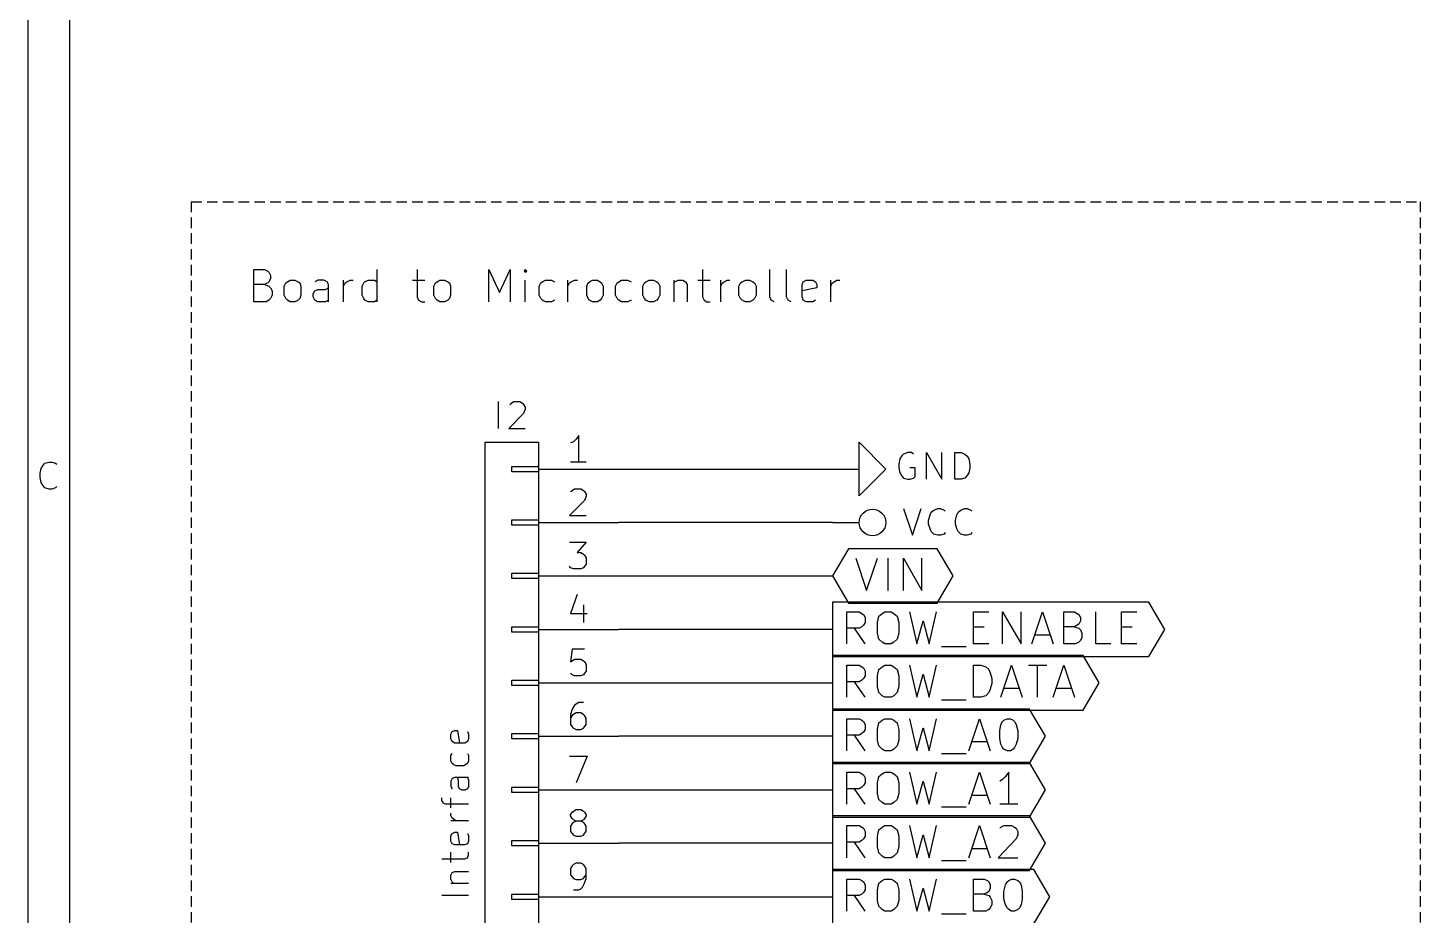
# Model space of a CAD drawing. Extents: x 10 to 287, y -200 to -10.
# Drawn here: x 10 to 76.2, y -155.8 to -113.7 of the extents above; entities that cross this region are included whole.
import ezdxf

# ---------------------------------------------------------------- set-up
doc = ezdxf.new("R2010")
doc.units = 0
doc.header["$MEASUREMENT"] = 0
doc.linetypes.add('DASHED', pattern=[0.75, 0.5, -0.25])
for name, color, linetype in [('BLUE3', 171, 'CONTINUOUS'), ('CYAN2', 4, 'CONTINUOUS'), ('GREEN2', 3, 'CONTINUOUS'), ('LYELLOW', 51, 'CONTINUOUS'), ('RED2', 1, 'CONTINUOUS')]:
    doc.layers.add(name, color=color, linetype=linetype)

msp = doc.modelspace()

# ---------------------------------------------------------------- linework, layer by layer
at = {"layer": 'BLUE3', "linetype": 'DASHED'}
for p, q in [((17.78, -121.92), (76.2, -121.92)), ((17.78, -121.92), (17.78, -194.31)), ((76.2, -121.92), (76.2, -194.31))]:
    msp.add_line(p, q, dxfattribs=at)
at = {"layer": 'BLUE3', "linetype": 'CONTINUOUS'}
for p, q in [((20.7518, -126.67), (20.7518, -125.146)), ((20.7518, -125.146), (21.2598, -125.146)), ((21.2598, -125.146), (21.4122, -125.222)), ((21.4122, -125.222), (21.463, -125.273)), ((21.463, -125.73), (21.4122, -125.781)), ((21.463, -125.273), (21.5392, -125.425)), ((21.5392, -125.578), (21.463, -125.73)), ((21.5392, -125.425), (21.5392, -125.578)), ((22.2758, -125.781), (22.352, -125.73)), ((22.352, -125.73), (22.479, -125.654)), ((22.479, -125.654), (22.7076, -125.654)), ((22.7076, -125.654), (22.86, -125.73)), ((22.86, -125.73), (22.9362, -125.781)), ((23.7998, -125.654), (23.6474, -125.73)), ((24.0792, -125.654), (23.7998, -125.654)), ((24.2316, -125.73), (24.0792, -125.654)), ((24.3078, -125.857), (24.2316, -125.73)), ((25.019, -126.67), (25.019, -125.654)), ((25.0952, -125.781), (25.1714, -125.73)), ((25.1714, -125.73), (25.3238, -125.654)), ((25.3238, -125.654), (25.4762, -125.654)), ((25.9842, -125.781), (26.035, -125.73)), ((26.035, -125.73), (26.1874, -125.654)), ((26.1874, -125.654), (26.4922, -125.654)), ((26.4922, -125.654), (26.6192, -125.73)), ((26.6192, -126.67), (26.6192, -125.146)), ((28.2956, -125.654), (28.8798, -125.654)), ((28.5242, -125.146), (28.5242, -126.441)), ((29.3878, -125.781), (29.464, -125.73)), ((29.464, -125.73), (29.591, -125.654)), ((29.591, -125.654), (29.8196, -125.654)), ((29.8196, -125.654), (29.972, -125.73)), ((29.972, -125.73), (30.0482, -125.781)), ((31.9278, -126.67), (31.9278, -125.146)), ((31.9278, -125.146), (32.4358, -126.238)), ((32.4358, -126.238), (32.9438, -125.146)), ((32.9438, -125.146), (32.9438, -126.67)), ((33.655, -125.146), (33.6042, -125.222)), ((33.6042, -125.222), (33.655, -125.273)), ((33.7312, -125.222), (33.655, -125.146)), ((33.655, -125.146), (33.655, -125.273)), ((33.655, -125.273), (33.7312, -125.222)), ((33.655, -126.67), (33.655, -125.654)), ((34.3916, -125.781), (34.4678, -125.73)), ((34.4678, -125.73), (34.6202, -125.654)), ((34.6202, -125.654), (34.8996, -125.654)), ((34.8996, -125.654), (35.052, -125.73)), ((35.687, -126.67), (35.687, -125.654)), ((35.7632, -125.781), (35.8394, -125.73)), ((35.8394, -125.73), (35.9918, -125.654)), ((35.9918, -125.654), (36.1442, -125.654)), ((36.6522, -125.781), (36.703, -125.73)), ((36.703, -125.73), (36.8554, -125.654)), ((36.8554, -125.654), (37.084, -125.654)), ((37.084, -125.654), (37.211, -125.73)), ((37.211, -125.73), (37.2872, -125.781)), ((38.0238, -125.781), (38.1, -125.73)), ((38.1, -125.73), (38.227, -125.654)), ((38.227, -125.654), (38.5318, -125.654)), ((38.5318, -125.654), (38.6842, -125.73)), ((39.3192, -125.781), (39.3954, -125.73)), ((39.3954, -125.73), (39.5478, -125.654)), ((39.5478, -125.654), (39.751, -125.654)), ((39.751, -125.654), (39.9034, -125.73)), ((39.9034, -125.73), (39.9796, -125.781)), ((40.7162, -125.654), (40.7162, -126.67)), ((40.7162, -125.781), (40.767, -125.73)), ((40.767, -125.73), (40.9194, -125.654)), ((40.9194, -125.654), (41.148, -125.654)), ((41.148, -125.654), (41.275, -125.73)), ((41.275, -125.73), (41.3512, -125.857)), ((41.8592, -125.654), (42.4434, -125.654)), ((42.0878, -125.146), (42.0878, -126.441)), ((42.9514, -126.67), (42.9514, -125.654)), ((43.0276, -125.781), (43.1038, -125.73)), ((43.1038, -125.73), (43.2562, -125.654)), ((43.2562, -125.654), (43.3832, -125.654)), ((43.8912, -125.781), (43.9674, -125.73)), ((43.9674, -125.73), (44.1198, -125.654)), ((44.1198, -125.654), (44.323, -125.654)), ((44.323, -125.654), (44.4754, -125.73)), ((44.4754, -125.73), (44.5516, -125.781)), ((45.2882, -126.441), (45.2882, -125.146)), ((46.0756, -126.441), (46.0756, -125.146)), ((46.8122, -125.857), (46.863, -125.73)), ((46.863, -125.73), (47.0154, -125.654)), ((47.0154, -125.654), (47.3202, -125.654)), ((47.3202, -125.654), (47.4472, -125.73)), ((47.4472, -125.73), (47.5234, -125.857)), ((48.1838, -126.67), (48.1838, -125.654)), ((48.26, -125.781), (48.3362, -125.73)), ((48.3362, -125.73), (48.4632, -125.654)), ((48.4632, -125.654), (48.6156, -125.654)), ((21.2598, -125.857), (20.7518, -125.857)), ((21.4122, -125.781), (21.2598, -125.857)), ((21.2598, -125.857), (21.463, -125.933)), ((21.463, -125.933), (21.5392, -126.009)), ((21.5392, -126.009), (21.6154, -126.162)), ((21.6154, -126.365), (21.5392, -126.517)), ((21.6154, -126.162), (21.6154, -126.365)), ((22.1996, -125.933), (22.2758, -125.781)), ((22.1996, -126.365), (22.1996, -125.933)), ((22.2758, -126.517), (22.1996, -126.365)), ((22.9362, -125.781), (22.987, -125.933)), ((22.987, -126.365), (22.9362, -126.517)), ((22.987, -125.933), (22.987, -126.365)), ((23.5712, -126.289), (23.6474, -126.162)), ((23.5712, -126.441), (23.5712, -126.289)), ((23.6474, -126.162), (23.7998, -126.086)), ((23.7998, -126.086), (24.1554, -126.086)), ((24.1554, -126.086), (24.3078, -126.009)), ((24.3078, -126.67), (24.3078, -125.857)), ((25.019, -125.933), (25.0952, -125.781)), ((25.908, -125.933), (25.9842, -125.781)), ((25.908, -126.365), (25.908, -125.933)), ((25.9842, -126.517), (25.908, -126.365)), ((29.3116, -125.933), (29.3878, -125.781)), ((29.3116, -126.365), (29.3116, -125.933)), ((29.3878, -126.517), (29.3116, -126.365)), ((30.0482, -125.781), (30.099, -125.933)), ((30.099, -126.365), (30.0482, -126.517)), ((30.099, -125.933), (30.099, -126.365)), ((34.3154, -125.933), (34.3916, -125.781)), ((34.3154, -126.365), (34.3154, -125.933)), ((34.3916, -126.517), (34.3154, -126.365)), ((35.687, -125.933), (35.7632, -125.781)), ((36.576, -125.933), (36.6522, -125.781)), ((36.576, -126.365), (36.576, -125.933)), ((36.6522, -126.517), (36.576, -126.365)), ((37.2872, -125.781), (37.3634, -125.933)), ((37.3634, -126.365), (37.2872, -126.517)), ((37.3634, -125.933), (37.3634, -126.365)), ((37.9476, -125.933), (38.0238, -125.781)), ((37.9476, -126.365), (37.9476, -125.933)), ((38.0238, -126.517), (37.9476, -126.365)), ((39.243, -125.933), (39.3192, -125.781)), ((39.243, -126.365), (39.243, -125.933)), ((39.3192, -126.517), (39.243, -126.365)), ((39.9796, -125.781), (40.0558, -125.933)), ((40.0558, -126.365), (39.9796, -126.517)), ((40.0558, -125.933), (40.0558, -126.365)), ((41.3512, -125.857), (41.3512, -126.67)), ((42.9514, -125.933), (43.0276, -125.781)), ((43.815, -125.933), (43.8912, -125.781)), ((43.815, -126.365), (43.815, -125.933)), ((43.8912, -126.517), (43.815, -126.365)), ((44.5516, -125.781), (44.6278, -125.933)), ((44.6278, -126.365), (44.5516, -126.517)), ((44.6278, -125.933), (44.6278, -126.365)), ((46.8122, -126.441), (46.8122, -125.857)), ((47.5234, -126.009), (46.8122, -126.162)), ((47.5234, -125.857), (47.5234, -126.009)), ((48.1838, -125.933), (48.26, -125.781)), ((21.336, -126.67), (20.7518, -126.67)), ((21.463, -126.594), (21.336, -126.67)), ((21.5392, -126.517), (21.463, -126.594)), ((22.352, -126.594), (22.2758, -126.517)), ((22.479, -126.67), (22.352, -126.594)), ((22.7076, -126.67), (22.479, -126.67)), ((22.86, -126.594), (22.7076, -126.67)), ((22.9362, -126.517), (22.86, -126.594)), ((23.6474, -126.594), (23.5712, -126.441)), ((23.7998, -126.67), (23.6474, -126.594)), ((24.1554, -126.67), (23.7998, -126.67)), ((24.3078, -126.594), (24.1554, -126.67)), ((26.035, -126.594), (25.9842, -126.517)), ((26.1874, -126.67), (26.035, -126.594)), ((26.4922, -126.67), (26.1874, -126.67)), ((26.6192, -126.594), (26.4922, -126.67)), ((28.5242, -126.441), (28.575, -126.594)), ((28.575, -126.594), (28.7274, -126.67)), ((28.7274, -126.67), (28.8798, -126.67)), ((29.464, -126.594), (29.3878, -126.517)), ((29.591, -126.67), (29.464, -126.594)), ((29.8196, -126.67), (29.591, -126.67)), ((29.972, -126.594), (29.8196, -126.67)), ((30.0482, -126.517), (29.972, -126.594)), ((34.4678, -126.594), (34.3916, -126.517)), ((34.6202, -126.67), (34.4678, -126.594)), ((34.8996, -126.67), (34.6202, -126.67)), ((35.052, -126.594), (34.8996, -126.67)), ((36.703, -126.594), (36.6522, -126.517)), ((36.8554, -126.67), (36.703, -126.594)), ((37.084, -126.67), (36.8554, -126.67)), ((37.211, -126.594), (37.084, -126.67)), ((37.2872, -126.517), (37.211, -126.594)), ((38.1, -126.594), (38.0238, -126.517)), ((38.227, -126.67), (38.1, -126.594)), ((38.5318, -126.67), (38.227, -126.67)), ((38.6842, -126.594), (38.5318, -126.67)), ((39.3954, -126.594), (39.3192, -126.517)), ((39.5478, -126.67), (39.3954, -126.594)), ((39.751, -126.67), (39.5478, -126.67)), ((39.9034, -126.594), (39.751, -126.67)), ((39.9796, -126.517), (39.9034, -126.594)), ((42.0878, -126.441), (42.164, -126.594)), ((42.164, -126.594), (42.291, -126.67)), ((42.291, -126.67), (42.4434, -126.67)), ((43.9674, -126.594), (43.8912, -126.517)), ((44.1198, -126.67), (43.9674, -126.594)), ((44.323, -126.67), (44.1198, -126.67)), ((44.4754, -126.594), (44.323, -126.67)), ((44.5516, -126.517), (44.4754, -126.594)), ((45.339, -126.594), (45.2882, -126.441)), ((45.4914, -126.67), (45.339, -126.594)), ((46.1518, -126.594), (46.0756, -126.441)), ((46.3042, -126.67), (46.1518, -126.594)), ((46.863, -126.594), (46.8122, -126.441)), ((47.0154, -126.67), (46.863, -126.594)), ((47.3202, -126.67), (47.0154, -126.67)), ((47.4472, -126.594), (47.3202, -126.67))]:
    msp.add_line(p, q, dxfattribs=at)
at = {"layer": 'CYAN2', "linetype": 'CONTINUOUS'}
for p, q in [((32.385, -132.69), (32.385, -131.42)), ((32.9184, -131.547), (32.9946, -131.496)), ((32.9946, -131.496), (33.0962, -131.42)), ((33.0962, -131.42), (33.401, -131.42)), ((33.401, -131.42), (33.528, -131.496)), ((33.528, -131.496), (33.5788, -131.547)), ((33.5788, -131.547), (33.655, -131.674)), ((33.655, -131.674), (33.655, -131.775)), ((33.5788, -131.978), (32.8676, -132.69)), ((33.655, -131.775), (33.5788, -131.978)), ((32.8676, -132.69), (33.655, -132.69)), ((51.4604, -134.137), (51.4096, -134.391)), ((51.5366, -134.01), (51.4604, -134.137)), ((51.6382, -133.909), (51.5366, -134.01)), ((51.8414, -133.833), (51.6382, -133.909)), ((52.0192, -133.833), (51.8414, -133.833)), ((52.1208, -133.909), (52.0192, -133.833)), ((52.7304, -135.103), (52.7304, -133.833)), ((52.7304, -133.833), (53.467, -135.103)), ((53.467, -135.103), (53.467, -133.833)), ((54.0766, -135.103), (54.0766, -133.833)), ((54.0766, -133.833), (54.3814, -133.833)), ((54.3814, -133.833), (54.5592, -133.909)), ((54.5592, -133.909), (54.6608, -134.01)), ((54.6608, -134.01), (54.737, -134.137)), ((54.737, -134.137), (54.7878, -134.391)), ((51.4096, -134.391), (51.4096, -134.569)), ((51.4096, -134.569), (51.4604, -134.798)), ((51.4604, -134.798), (51.5366, -134.925)), ((51.5366, -134.925), (51.6382, -135.052)), ((52.197, -134.569), (51.943, -134.569)), ((52.1208, -135.052), (52.197, -134.976)), ((52.197, -134.976), (52.197, -134.569)), ((54.6608, -134.925), (54.5592, -135.052)), ((54.737, -134.798), (54.6608, -134.925)), ((54.7878, -134.569), (54.737, -134.798)), ((54.7878, -134.391), (54.7878, -134.569)), ((51.6382, -135.052), (51.8414, -135.103)), ((51.8414, -135.103), (51.943, -135.103)), ((51.943, -135.103), (52.1208, -135.052)), ((54.3814, -135.103), (54.0766, -135.103)), ((54.5592, -135.052), (54.3814, -135.103)), ((51.6382, -136.5), (52.07, -137.77)), ((52.07, -137.77), (52.4764, -136.5)), ((52.832, -137.058), (52.9082, -136.804)), ((52.9082, -136.804), (52.959, -136.677)), ((52.959, -136.677), (53.086, -136.576)), ((53.086, -136.576), (53.2638, -136.5)), ((53.2638, -136.5), (53.3908, -136.5)), ((53.3908, -136.5), (53.5686, -136.576)), ((53.5686, -136.576), (53.6194, -136.627)), ((54.102, -137.058), (54.1782, -136.804)), ((54.1782, -136.804), (54.229, -136.677)), ((54.229, -136.677), (54.356, -136.576)), ((54.356, -136.576), (54.5338, -136.5)), ((54.5338, -136.5), (54.6608, -136.5)), ((54.6608, -136.5), (54.8386, -136.576)), ((54.8386, -136.576), (54.8894, -136.627)), ((52.832, -137.236), (52.832, -137.058)), ((52.9082, -137.465), (52.832, -137.236)), ((52.959, -137.592), (52.9082, -137.465)), ((53.086, -137.719), (52.959, -137.592)), ((53.6194, -137.643), (53.5686, -137.719)), ((54.102, -137.236), (54.102, -137.058)), ((54.1782, -137.465), (54.102, -137.236)), ((54.229, -137.592), (54.1782, -137.465)), ((54.356, -137.719), (54.229, -137.592)), ((54.8894, -137.643), (54.8386, -137.719)), ((53.2638, -137.77), (53.086, -137.719)), ((53.3908, -137.77), (53.2638, -137.77)), ((53.5686, -137.719), (53.3908, -137.77)), ((54.5338, -137.77), (54.356, -137.719)), ((54.6608, -137.77), (54.5338, -137.77)), ((54.8386, -137.719), (54.6608, -137.77)), ((30.1244, -147.218), (30.1752, -147.091)), ((30.1244, -147.447), (30.1244, -147.218)), ((30.1752, -147.574), (30.1244, -147.447)), ((30.1752, -147.091), (30.3022, -147.041)), ((30.3022, -147.65), (30.1752, -147.574)), ((30.3022, -147.041), (30.4292, -147.041)), ((30.4292, -147.041), (30.5308, -147.65)), ((30.9118, -147.574), (30.7848, -147.65)), ((30.9118, -147.091), (30.9626, -147.218)), ((30.9626, -147.447), (30.9118, -147.574)), ((30.9626, -147.218), (30.9626, -147.447)), ((30.1244, -148.234), (30.1752, -148.133)), ((30.1244, -148.488), (30.1244, -148.234)), ((30.7848, -147.65), (30.3022, -147.65)), ((30.9118, -148.133), (30.9626, -148.234)), ((30.9626, -148.234), (30.9626, -148.488)), ((30.1752, -148.615), (30.1244, -148.488)), ((30.2514, -148.666), (30.1752, -148.615)), ((30.353, -148.717), (30.2514, -148.666)), ((30.734, -148.717), (30.353, -148.717)), ((30.8356, -148.666), (30.734, -148.717)), ((30.9118, -148.615), (30.8356, -148.666)), ((30.9626, -148.488), (30.9118, -148.615)), ((30.1752, -149.327), (30.1244, -149.454)), ((30.1244, -149.454), (30.1244, -149.708)), ((30.3022, -149.276), (30.1752, -149.327)), ((30.9626, -149.276), (30.3022, -149.276)), ((30.48, -149.403), (30.4292, -149.276)), ((30.48, -149.708), (30.48, -149.403)), ((30.9118, -149.276), (30.9626, -149.403)), ((30.9626, -149.403), (30.9626, -149.708)), ((29.6926, -150.368), (29.6926, -150.241)), ((30.1244, -149.708), (30.1752, -149.809)), ((30.1244, -150.724), (30.1244, -150.241)), ((30.5308, -149.809), (30.48, -149.708)), ((30.6578, -149.885), (30.5308, -149.809)), ((30.7848, -149.885), (30.6578, -149.885)), ((30.9118, -149.809), (30.7848, -149.885)), ((30.9626, -149.708), (30.9118, -149.809)), ((29.7688, -150.495), (29.6926, -150.368)), ((29.8704, -150.546), (29.7688, -150.495)), ((30.9626, -150.546), (29.8704, -150.546)), ((30.1244, -151.079), (30.1244, -150.978)), ((30.1752, -151.206), (30.1244, -151.079)), ((30.9626, -151.333), (30.1244, -151.333)), ((30.2514, -151.257), (30.1752, -151.206)), ((30.353, -151.333), (30.2514, -151.257)), ((30.1244, -152.044), (30.1752, -151.943)), ((30.1244, -152.298), (30.1244, -152.044)), ((30.1752, -151.943), (30.3022, -151.867)), ((30.3022, -151.867), (30.4292, -151.867)), ((30.4292, -151.867), (30.5308, -152.476)), ((30.9118, -151.943), (30.9626, -152.044)), ((30.9626, -152.044), (30.9626, -152.298)), ((30.1752, -152.425), (30.1244, -152.298)), ((30.1244, -153.314), (30.1244, -152.832)), ((30.3022, -152.476), (30.1752, -152.425)), ((30.7848, -152.476), (30.3022, -152.476)), ((30.9118, -152.425), (30.7848, -152.476)), ((30.9626, -152.298), (30.9118, -152.425)), ((30.9626, -152.959), (30.9626, -152.832)), ((29.6926, -153.137), (30.7848, -153.137)), ((30.7848, -153.137), (30.9118, -153.086)), ((30.9118, -153.086), (30.9626, -152.959)), ((30.1244, -153.924), (30.1752, -153.797)), ((30.1244, -154.102), (30.1244, -153.924)), ((30.1752, -154.229), (30.1244, -154.102)), ((30.1752, -153.797), (30.3022, -153.746)), ((30.3022, -153.746), (30.9626, -153.746)), ((30.9626, -154.889), (29.6926, -154.889)), ((30.1244, -154.305), (30.9626, -154.305)), ((30.2514, -154.305), (30.1752, -154.229))]:
    msp.add_line(p, q, dxfattribs=at)
at = {"layer": 'GREEN2', "linetype": 'CONTINUOUS'}
for p, q in [((38.1, -134.62), (48.26, -134.62)), ((48.26, -137.16), (38.1, -137.16)), ((38.1, -139.7), (48.26, -139.7)), ((48.26, -142.24), (38.1, -142.24)), ((38.1, -144.78), (48.26, -144.78)), ((48.26, -147.32), (38.1, -147.32)), ((38.1, -149.86), (48.26, -149.86)), ((48.26, -152.4), (38.1, -152.4)), ((38.1, -154.94), (48.26, -154.94))]:
    msp.add_line(p, q, dxfattribs=at)
at = {"layer": 'LYELLOW', "linetype": 'CONTINUOUS'}
for p, q in [((31.75, -179.07), (31.75, -133.35)), ((31.75, -133.35), (34.29, -133.35)), ((34.29, -133.35), (34.29, -179.07))]:
    msp.add_line(p, q, dxfattribs=at)
at = {"layer": 'RED2', "linetype": 'CONTINUOUS'}
for p, q in [((10.0076, -10.0076), (10.0076, -200)), ((11.9888, -11.9888), (11.9888, -198.018)), ((36.195, -133.02), (36.068, -133.198)), ((36.195, -134.29), (36.195, -133.02)), ((31.75, -179.07), (31.75, -133.35)), ((31.75, -133.35), (34.29, -133.35)), ((34.29, -133.35), (34.29, -179.07)), ((35.941, -133.325), (35.814, -133.375)), ((36.068, -133.198), (35.941, -133.325)), ((49.53, -134.62), (49.53, -133.35)), ((49.53, -133.35), (50.8, -134.62)), ((10.7188, -134.468), (10.8204, -134.341)), ((10.8204, -134.341), (11.0236, -134.29)), ((11.0236, -134.29), (11.1506, -134.29)), ((11.1506, -134.29), (11.3284, -134.341)), ((11.3284, -134.341), (11.3792, -134.391)), ((36.5506, -134.29), (35.814, -134.29)), ((10.5918, -134.823), (10.6426, -134.595)), ((10.5918, -135.026), (10.5918, -134.823)), ((10.6426, -135.255), (10.5918, -135.026)), ((10.6426, -134.595), (10.7188, -134.468)), ((33.02, -134.747), (33.02, -134.493)), ((33.02, -134.493), (34.29, -134.493)), ((34.29, -134.747), (33.02, -134.747)), ((34.29, -134.493), (34.29, -134.747)), ((34.29, -134.62), (38.1, -134.62)), ((48.26, -134.62), (49.53, -134.62)), ((50.8, -134.62), (49.53, -135.89)), ((49.53, -135.89), (49.53, -134.62)), ((10.7188, -135.382), (10.6426, -135.255)), ((10.8204, -135.509), (10.7188, -135.382)), ((11.0236, -135.585), (10.8204, -135.509)), ((11.1506, -135.585), (11.0236, -135.585)), ((11.3284, -135.509), (11.1506, -135.585)), ((11.3792, -135.458), (11.3284, -135.509)), ((35.814, -135.687), (35.8902, -135.636)), ((35.8902, -135.636), (35.9918, -135.56)), ((35.9918, -135.56), (36.2966, -135.56)), ((36.2966, -135.56), (36.4236, -135.636)), ((36.4236, -135.636), (36.4744, -135.687)), ((36.4744, -135.687), (36.5506, -135.814)), ((36.4744, -136.119), (35.7632, -136.83)), ((36.5506, -135.915), (36.4744, -136.119)), ((36.5506, -135.814), (36.5506, -135.915)), ((35.7632, -136.83), (36.5506, -136.83)), ((33.02, -137.287), (33.02, -137.033)), ((33.02, -137.033), (34.29, -137.033)), ((34.29, -137.287), (33.02, -137.287)), ((34.29, -137.033), (34.29, -137.287)), ((34.29, -137.16), (38.1, -137.16)), ((48.26, -137.16), (49.53, -137.16)), ((35.7632, -138.1), (36.5506, -138.1)), ((36.5506, -138.1), (36.1188, -138.582)), ((36.1188, -138.582), (36.2966, -138.582)), ((36.2966, -138.582), (36.4236, -138.659)), ((36.4236, -138.659), (36.4744, -138.709)), ((36.4744, -138.709), (36.5506, -138.836)), ((36.5506, -138.836), (36.5506, -139.141)), ((49.022, -138.405), (48.26, -139.7)), ((53.2384, -138.405), (49.022, -138.405)), ((49.3776, -138.862), (49.8856, -140.386)), ((49.8856, -140.386), (50.3936, -138.862)), ((50.9016, -140.386), (50.9016, -138.862)), ((51.6382, -140.386), (51.6382, -138.862)), ((51.6382, -138.862), (52.5018, -140.386)), ((52.5018, -140.386), (52.5018, -138.862)), ((54.0004, -139.7), (53.2384, -138.405)), ((33.02, -139.827), (33.02, -139.573)), ((33.02, -139.573), (34.29, -139.573)), ((34.29, -139.573), (34.29, -139.827)), ((35.814, -139.319), (35.7632, -139.243)), ((35.941, -139.37), (35.814, -139.319)), ((36.2966, -139.37), (35.941, -139.37)), ((36.4236, -139.319), (36.2966, -139.37)), ((36.4744, -139.243), (36.4236, -139.319)), ((36.5506, -139.141), (36.4744, -139.243)), ((34.29, -139.827), (33.02, -139.827)), ((34.29, -139.7), (38.1, -139.7)), ((48.26, -139.7), (49.022, -140.995)), ((53.2384, -140.995), (54.0004, -139.7)), ((36.1188, -140.589), (35.814, -141.478)), ((63.2968, -140.945), (48.26, -140.945)), ((48.26, -140.945), (48.26, -142.24)), ((64.0588, -142.24), (63.2968, -140.945)), ((35.814, -141.478), (36.6014, -141.478)), ((36.4236, -141.072), (36.4236, -141.91)), ((48.9458, -142.926), (48.9458, -141.402)), ((48.9458, -141.402), (49.53, -141.402)), ((49.022, -140.995), (53.2384, -140.995)), ((49.53, -141.402), (49.657, -141.478)), ((49.657, -141.478), (49.7332, -141.529)), ((49.7332, -141.529), (49.8094, -141.681)), ((50.3936, -141.91), (50.4698, -141.605)), ((50.4698, -141.605), (50.6222, -141.478)), ((50.6222, -141.478), (50.7492, -141.402)), ((50.7492, -141.402), (51.054, -141.402)), ((51.054, -141.402), (51.181, -141.478)), ((51.181, -141.478), (51.3334, -141.605)), ((51.3334, -141.605), (51.4096, -141.91)), ((51.9176, -141.402), (52.2732, -142.926)), ((52.8574, -142.926), (53.213, -141.402)), ((54.9656, -142.926), (54.9656, -141.402)), ((54.9656, -141.402), (55.7022, -141.402)), ((56.3372, -142.926), (56.3372, -141.402)), ((56.3372, -141.402), (57.2262, -142.926)), ((57.2262, -142.926), (57.2262, -141.402)), ((57.7342, -142.926), (58.2422, -141.402)), ((58.2422, -141.402), (58.7502, -142.926)), ((59.2582, -142.926), (59.2582, -141.402)), ((59.2582, -141.402), (59.7662, -141.402)), ((59.7662, -141.402), (59.8932, -141.478)), ((59.8932, -141.478), (59.9694, -141.529)), ((59.9694, -141.529), (60.0456, -141.681)), ((60.7822, -142.926), (60.7822, -141.402)), ((62.0014, -142.926), (62.0014, -141.402)), ((62.0014, -141.402), (62.738, -141.402)), ((33.02, -142.367), (33.02, -142.113)), ((33.02, -142.113), (34.29, -142.113)), ((34.29, -142.113), (34.29, -142.367)), ((34.29, -142.24), (38.1, -142.24)), ((48.26, -142.24), (48.26, -143.535)), ((49.53, -142.189), (48.9458, -142.189)), ((49.8094, -142.926), (49.3014, -142.189)), ((49.657, -142.113), (49.53, -142.189)), ((49.7332, -142.037), (49.657, -142.113)), ((49.8094, -141.91), (49.7332, -142.037)), ((49.8094, -141.681), (49.8094, -141.91)), ((50.3936, -142.418), (50.3936, -141.91)), ((51.4096, -141.91), (51.4096, -142.418)), ((52.2732, -142.926), (52.578, -141.834)), ((52.578, -141.834), (52.8574, -142.926)), ((54.9656, -142.113), (55.4736, -142.113)), ((59.7662, -142.113), (59.2582, -142.113)), ((59.8932, -142.037), (59.7662, -142.113)), ((59.7662, -142.113), (59.9694, -142.189)), ((59.9694, -141.986), (59.8932, -142.037)), ((60.0456, -141.834), (59.9694, -141.986)), ((59.9694, -142.189), (60.0456, -142.265)), ((60.0456, -141.681), (60.0456, -141.834)), ((60.0456, -142.265), (60.1218, -142.418)), ((62.0014, -142.113), (62.5094, -142.113)), ((63.2968, -143.535), (64.0588, -142.24)), ((34.29, -142.367), (33.02, -142.367)), ((50.4698, -142.697), (50.3936, -142.418)), ((50.6222, -142.85), (50.4698, -142.697)), ((50.7492, -142.926), (50.6222, -142.85)), ((51.054, -142.926), (50.7492, -142.926)), ((51.181, -142.85), (51.054, -142.926)), ((51.3334, -142.697), (51.181, -142.85)), ((51.4096, -142.418), (51.3334, -142.697)), ((55.7022, -142.926), (54.9656, -142.926)), ((57.8612, -142.494), (58.5978, -142.494)), ((59.817, -142.926), (59.2582, -142.926)), ((59.9694, -142.85), (59.817, -142.926)), ((60.0456, -142.773), (59.9694, -142.85)), ((60.1218, -142.621), (60.0456, -142.773)), ((60.1218, -142.418), (60.1218, -142.621)), ((61.4934, -142.926), (60.7822, -142.926)), ((62.738, -142.926), (62.0014, -142.926)), ((35.8902, -143.18), (35.814, -143.789)), ((36.4744, -143.18), (35.8902, -143.18)), ((60.1726, -143.485), (48.26, -143.485)), ((48.26, -143.485), (48.26, -144.78)), ((48.26, -143.535), (63.2968, -143.535)), ((53.4416, -143.053), (54.61, -143.053)), ((60.9346, -144.78), (60.1726, -143.485)), ((35.814, -143.789), (35.8902, -143.739)), ((35.8902, -143.739), (35.9918, -143.662)), ((35.9918, -143.662), (36.2966, -143.662)), ((36.2966, -143.662), (36.4236, -143.739)), ((36.4236, -143.739), (36.4744, -143.789)), ((36.4744, -143.789), (36.5506, -143.916)), ((36.5506, -144.221), (36.4744, -144.323)), ((36.5506, -143.916), (36.5506, -144.221)), ((48.9458, -145.466), (48.9458, -143.942)), ((48.9458, -143.942), (49.53, -143.942)), ((49.53, -143.942), (49.657, -144.018)), ((49.657, -144.018), (49.7332, -144.069)), ((49.7332, -144.069), (49.8094, -144.221)), ((49.8094, -144.221), (49.8094, -144.45)), ((50.3936, -144.45), (50.4698, -144.145)), ((50.4698, -144.145), (50.6222, -144.018)), ((50.6222, -144.018), (50.7492, -143.942)), ((50.7492, -143.942), (51.054, -143.942)), ((51.054, -143.942), (51.181, -144.018)), ((51.181, -144.018), (51.3334, -144.145)), ((51.3334, -144.145), (51.4096, -144.45)), ((51.9176, -143.942), (52.2732, -145.466)), ((52.8574, -145.466), (53.213, -143.942)), ((54.9656, -145.466), (54.9656, -143.942)), ((54.9656, -143.942), (55.3212, -143.942)), ((55.3212, -143.942), (55.5498, -144.018)), ((55.5498, -144.018), (55.7022, -144.145)), ((55.7022, -144.145), (55.753, -144.297)), ((55.753, -144.297), (55.8292, -144.577)), ((56.261, -145.466), (56.769, -143.942)), ((56.769, -143.942), (57.277, -145.466)), ((57.5818, -143.942), (58.4454, -143.942)), ((58.0136, -145.466), (58.0136, -143.942)), ((58.7502, -145.466), (59.2582, -143.942)), ((59.2582, -143.942), (59.7662, -145.466)), ((33.02, -144.907), (33.02, -144.653)), ((33.02, -144.653), (34.29, -144.653)), ((34.29, -144.907), (33.02, -144.907)), ((34.29, -144.653), (34.29, -144.907)), ((34.29, -144.78), (38.1, -144.78)), ((35.8902, -144.399), (35.814, -144.323)), ((35.9918, -144.45), (35.8902, -144.399)), ((36.2966, -144.45), (35.9918, -144.45)), ((36.4236, -144.399), (36.2966, -144.45)), ((36.4744, -144.323), (36.4236, -144.399)), ((48.26, -144.78), (48.26, -146.075)), ((49.53, -144.729), (48.9458, -144.729)), ((49.8094, -145.466), (49.3014, -144.729)), ((49.657, -144.653), (49.53, -144.729)), ((49.7332, -144.577), (49.657, -144.653)), ((49.8094, -144.45), (49.7332, -144.577)), ((50.3936, -144.958), (50.3936, -144.45)), ((50.4698, -145.237), (50.3936, -144.958)), ((51.4096, -144.958), (51.3334, -145.237)), ((51.4096, -144.45), (51.4096, -144.958)), ((52.2732, -145.466), (52.578, -144.374)), ((52.578, -144.374), (52.8574, -145.466)), ((55.8292, -144.805), (55.753, -145.085)), ((55.8292, -144.577), (55.8292, -144.805)), ((60.1726, -146.075), (60.9346, -144.78)), ((50.6222, -145.39), (50.4698, -145.237)), ((50.7492, -145.466), (50.6222, -145.39)), ((51.054, -145.466), (50.7492, -145.466)), ((51.181, -145.39), (51.054, -145.466)), ((51.3334, -145.237), (51.181, -145.39)), ((53.4416, -145.593), (54.61, -145.593)), ((55.3212, -145.466), (54.9656, -145.466)), ((55.5498, -145.39), (55.3212, -145.466)), ((55.7022, -145.237), (55.5498, -145.39)), ((55.753, -145.085), (55.7022, -145.237)), ((56.4134, -145.034), (57.15, -145.034)), ((58.8772, -145.034), (59.6138, -145.034)), ((35.8902, -146.025), (35.814, -146.279)), ((35.814, -146.279), (35.814, -146.761)), ((35.9918, -145.847), (35.8902, -146.025)), ((35.941, -146.279), (35.8902, -146.329)), ((36.068, -146.202), (35.941, -146.279)), ((36.068, -145.796), (35.9918, -145.847)), ((36.195, -145.72), (36.068, -145.796)), ((36.2966, -146.202), (36.068, -146.202)), ((36.4236, -145.72), (36.195, -145.72)), ((36.4236, -146.279), (36.2966, -146.202)), ((36.4744, -146.329), (36.4236, -146.279)), ((57.6326, -146.025), (48.26, -146.025)), ((48.26, -146.025), (48.26, -147.32)), ((48.26, -146.075), (60.1726, -146.075)), ((58.3946, -147.32), (57.6326, -146.025)), ((35.8902, -146.329), (35.814, -146.456)), ((35.814, -146.761), (35.8902, -146.863)), ((35.8902, -146.863), (35.941, -146.939)), ((35.941, -146.939), (36.068, -146.99)), ((36.2966, -146.99), (36.4236, -146.939)), ((36.4236, -146.939), (36.4744, -146.863)), ((36.5506, -146.456), (36.4744, -146.329)), ((36.4744, -146.863), (36.5506, -146.761)), ((36.5506, -146.761), (36.5506, -146.456)), ((48.9458, -148.006), (48.9458, -146.482)), ((48.9458, -146.482), (49.53, -146.482)), ((49.53, -146.482), (49.657, -146.558)), ((49.657, -146.558), (49.7332, -146.609)), ((49.7332, -146.609), (49.8094, -146.761)), ((49.8094, -146.761), (49.8094, -146.99)), ((50.3936, -146.99), (50.4698, -146.685)), ((50.4698, -146.685), (50.6222, -146.558)), ((50.6222, -146.558), (50.7492, -146.482)), ((50.7492, -146.482), (51.054, -146.482)), ((51.054, -146.482), (51.181, -146.558)), ((51.181, -146.558), (51.3334, -146.685)), ((51.3334, -146.685), (51.4096, -146.99)), ((51.9176, -146.482), (52.2732, -148.006)), ((52.2732, -148.006), (52.578, -146.914)), ((52.578, -146.914), (52.8574, -148.006)), ((52.8574, -148.006), (53.213, -146.482)), ((54.737, -148.006), (55.245, -146.482)), ((55.245, -146.482), (55.753, -148.006)), ((56.2102, -147.066), (56.261, -146.761)), ((56.261, -146.761), (56.3372, -146.609)), ((56.3372, -146.609), (56.4134, -146.558)), ((56.4134, -146.558), (56.5658, -146.482)), ((56.5658, -146.482), (56.7182, -146.482)), ((56.7182, -146.482), (56.8452, -146.558)), ((56.8452, -146.558), (56.9214, -146.609)), ((56.9214, -146.609), (56.9976, -146.761)), ((56.9976, -146.761), (57.0738, -147.066)), ((33.02, -147.447), (33.02, -147.193)), ((33.02, -147.193), (34.29, -147.193)), ((34.29, -147.447), (33.02, -147.447)), ((34.29, -147.193), (34.29, -147.447)), ((34.29, -147.32), (38.1, -147.32)), ((36.068, -146.99), (36.2966, -146.99)), ((48.26, -147.32), (48.26, -148.615)), ((49.53, -147.269), (48.9458, -147.269)), ((49.8094, -148.006), (49.3014, -147.269)), ((49.657, -147.193), (49.53, -147.269)), ((49.7332, -147.117), (49.657, -147.193)), ((49.8094, -146.99), (49.7332, -147.117)), ((50.3936, -147.498), (50.3936, -146.99)), ((50.4698, -147.777), (50.3936, -147.498)), ((51.4096, -147.498), (51.3334, -147.777)), ((51.4096, -146.99), (51.4096, -147.498)), ((54.8894, -147.574), (55.626, -147.574)), ((56.2102, -147.422), (56.2102, -147.066)), ((56.261, -147.701), (56.2102, -147.422)), ((57.0738, -147.422), (56.9976, -147.701)), ((57.0738, -147.066), (57.0738, -147.422)), ((57.6326, -148.615), (58.3946, -147.32)), ((35.7632, -148.26), (36.6014, -148.26)), ((36.6014, -148.26), (36.068, -149.53)), ((50.6222, -147.93), (50.4698, -147.777)), ((50.7492, -148.006), (50.6222, -147.93)), ((51.054, -148.006), (50.7492, -148.006)), ((51.181, -147.93), (51.054, -148.006)), ((51.3334, -147.777), (51.181, -147.93)), ((53.4416, -148.133), (54.61, -148.133)), ((56.3372, -147.853), (56.261, -147.701)), ((56.4134, -147.93), (56.3372, -147.853)), ((56.5658, -148.006), (56.4134, -147.93)), ((56.7182, -148.006), (56.5658, -148.006)), ((56.8452, -147.93), (56.7182, -148.006)), ((56.9214, -147.853), (56.8452, -147.93)), ((56.9976, -147.701), (56.9214, -147.853)), ((57.6326, -148.565), (48.26, -148.565)), ((48.26, -148.565), (48.26, -149.86)), ((48.26, -148.615), (57.6326, -148.615)), ((58.3946, -149.86), (57.6326, -148.565)), ((48.9458, -150.546), (48.9458, -149.022)), ((48.9458, -149.022), (49.53, -149.022)), ((49.53, -149.022), (49.657, -149.098)), ((49.657, -149.098), (49.7332, -149.149)), ((49.7332, -149.149), (49.8094, -149.301)), ((49.8094, -149.53), (49.7332, -149.657)), ((49.8094, -149.301), (49.8094, -149.53)), ((50.3936, -149.53), (50.4698, -149.225)), ((50.3936, -150.038), (50.3936, -149.53)), ((50.4698, -149.225), (50.6222, -149.098)), ((50.6222, -149.098), (50.7492, -149.022)), ((50.7492, -149.022), (51.054, -149.022)), ((51.054, -149.022), (51.181, -149.098)), ((51.181, -149.098), (51.3334, -149.225)), ((51.3334, -149.225), (51.4096, -149.53)), ((51.4096, -149.53), (51.4096, -150.038)), ((51.9176, -149.022), (52.2732, -150.546)), ((52.2732, -150.546), (52.578, -149.454)), ((52.578, -149.454), (52.8574, -150.546)), ((52.8574, -150.546), (53.213, -149.022)), ((54.737, -150.546), (55.245, -149.022)), ((55.245, -149.022), (55.753, -150.546)), ((56.3372, -149.377), (56.2102, -149.454)), ((56.4896, -149.225), (56.3372, -149.377)), ((56.642, -149.022), (56.4896, -149.225)), ((56.642, -150.546), (56.642, -149.022)), ((33.02, -149.987), (33.02, -149.733)), ((33.02, -149.733), (34.29, -149.733)), ((34.29, -149.987), (33.02, -149.987)), ((34.29, -149.733), (34.29, -149.987)), ((34.29, -149.86), (38.1, -149.86)), ((48.26, -149.86), (48.26, -151.155)), ((49.53, -149.809), (48.9458, -149.809)), ((49.8094, -150.546), (49.3014, -149.809)), ((49.657, -149.733), (49.53, -149.809)), ((49.7332, -149.657), (49.657, -149.733)), ((50.4698, -150.317), (50.3936, -150.038)), ((51.4096, -150.038), (51.3334, -150.317)), ((54.8894, -150.114), (55.626, -150.114)), ((57.6326, -151.155), (58.3946, -149.86)), ((35.8902, -150.927), (35.941, -150.876)), ((35.941, -150.876), (36.068, -150.8)), ((36.068, -150.8), (36.2966, -150.8)), ((36.2966, -150.8), (36.4236, -150.876)), ((36.4236, -150.876), (36.4744, -150.927)), ((50.6222, -150.47), (50.4698, -150.317)), ((50.7492, -150.546), (50.6222, -150.47)), ((51.054, -150.546), (50.7492, -150.546)), ((51.181, -150.47), (51.054, -150.546)), ((51.3334, -150.317), (51.181, -150.47)), ((53.4416, -150.673), (54.61, -150.673)), ((57.0738, -150.546), (56.2102, -150.546)), ((35.814, -151.054), (35.8902, -150.927)), ((35.814, -151.105), (35.814, -151.054)), ((35.8902, -151.232), (35.814, -151.105)), ((35.8902, -151.46), (35.814, -151.587)), ((35.941, -151.282), (35.8902, -151.232)), ((35.941, -151.409), (35.8902, -151.46)), ((36.068, -151.359), (35.941, -151.282)), ((36.068, -151.359), (35.941, -151.409)), ((36.2966, -151.359), (36.068, -151.359)), ((36.4236, -151.282), (36.2966, -151.359)), ((36.4236, -151.409), (36.2966, -151.359)), ((36.4744, -151.232), (36.4236, -151.282)), ((36.4744, -151.46), (36.4236, -151.409)), ((36.4744, -150.927), (36.5506, -151.054)), ((36.5506, -151.105), (36.4744, -151.232)), ((36.5506, -151.587), (36.4744, -151.46)), ((36.5506, -151.054), (36.5506, -151.105)), ((57.6326, -151.105), (48.26, -151.105)), ((48.26, -151.105), (48.26, -152.4)), ((48.26, -151.155), (57.6326, -151.155)), ((48.9458, -153.086), (48.9458, -151.562)), ((48.9458, -151.562), (49.53, -151.562)), ((49.53, -151.562), (49.657, -151.638)), ((50.6222, -151.638), (50.7492, -151.562)), ((50.7492, -151.562), (51.054, -151.562)), ((51.054, -151.562), (51.181, -151.638)), ((51.9176, -151.562), (52.2732, -153.086)), ((52.8574, -153.086), (53.213, -151.562)), ((54.737, -153.086), (55.245, -151.562)), ((55.245, -151.562), (55.753, -153.086)), ((56.261, -151.638), (56.4134, -151.562)), ((56.4134, -151.562), (56.769, -151.562)), ((56.769, -151.562), (56.9214, -151.638)), ((58.3946, -152.4), (57.6326, -151.105)), ((35.814, -151.587), (35.814, -151.841)), ((35.814, -151.841), (35.8902, -151.943)), ((35.8902, -151.943), (35.941, -152.019)), ((35.941, -152.019), (36.068, -152.07)), ((36.068, -152.07), (36.2966, -152.07)), ((36.2966, -152.07), (36.4236, -152.019)), ((36.4236, -152.019), (36.4744, -151.943)), ((36.4744, -151.943), (36.5506, -151.841)), ((36.5506, -151.841), (36.5506, -151.587)), ((49.657, -151.638), (49.7332, -151.689)), ((49.7332, -152.197), (49.657, -152.273)), ((49.7332, -151.689), (49.8094, -151.841)), ((49.8094, -152.07), (49.7332, -152.197)), ((49.8094, -151.841), (49.8094, -152.07)), ((50.3936, -152.07), (50.4698, -151.765)), ((50.3936, -152.578), (50.3936, -152.07)), ((50.4698, -151.765), (50.6222, -151.638)), ((51.181, -151.638), (51.3334, -151.765)), ((51.3334, -151.765), (51.4096, -152.07)), ((51.4096, -152.07), (51.4096, -152.578)), ((52.2732, -153.086), (52.578, -151.994)), ((52.578, -151.994), (52.8574, -153.086)), ((56.9976, -152.197), (56.134, -153.086)), ((56.2102, -151.689), (56.261, -151.638)), ((56.9214, -151.638), (56.9976, -151.689)), ((56.9976, -151.689), (57.0738, -151.841)), ((57.0738, -151.994), (56.9976, -152.197)), ((57.0738, -151.841), (57.0738, -151.994)), ((33.02, -152.527), (33.02, -152.273)), ((33.02, -152.273), (34.29, -152.273)), ((34.29, -152.527), (33.02, -152.527)), ((34.29, -152.273), (34.29, -152.527)), ((34.29, -152.4), (38.1, -152.4)), ((48.26, -152.4), (48.26, -153.695)), ((49.53, -152.349), (48.9458, -152.349)), ((49.8094, -153.086), (49.3014, -152.349)), ((49.657, -152.273), (49.53, -152.349)), ((50.4698, -152.857), (50.3936, -152.578)), ((50.6222, -153.01), (50.4698, -152.857)), ((51.3334, -152.857), (51.181, -153.01)), ((51.4096, -152.578), (51.3334, -152.857)), ((54.8894, -152.654), (55.626, -152.654)), ((57.6326, -153.695), (58.3946, -152.4)), ((35.8902, -153.467), (35.814, -153.594)), ((35.941, -153.416), (35.8902, -153.467)), ((36.068, -153.34), (35.941, -153.416)), ((36.2966, -153.34), (36.068, -153.34)), ((36.4236, -153.416), (36.2966, -153.34)), ((36.4744, -153.467), (36.4236, -153.416)), ((36.5506, -153.594), (36.4744, -153.467)), ((50.7492, -153.086), (50.6222, -153.01)), ((51.054, -153.086), (50.7492, -153.086)), ((51.181, -153.01), (51.054, -153.086)), ((53.4416, -153.213), (54.61, -153.213)), ((56.134, -153.086), (57.0738, -153.086)), ((35.814, -153.594), (35.814, -153.899)), ((35.814, -153.899), (35.8902, -154)), ((35.8902, -154), (35.941, -154.076)), ((35.941, -154.076), (36.068, -154.127)), ((36.068, -154.127), (36.2966, -154.127)), ((36.2966, -154.127), (36.4236, -154.076)), ((36.4236, -154.076), (36.4744, -154)), ((36.4744, -154), (36.5506, -153.899)), ((36.4744, -154.305), (36.5506, -154.076)), ((36.5506, -154.076), (36.5506, -153.594)), ((57.8358, -153.645), (48.26, -153.645)), ((48.26, -153.645), (48.26, -154.94)), ((48.26, -153.695), (57.6326, -153.695)), ((48.9458, -155.626), (48.9458, -154.102)), ((48.9458, -154.102), (49.53, -154.102)), ((49.53, -154.102), (49.657, -154.178)), ((49.657, -154.178), (49.7332, -154.229)), ((50.4698, -154.305), (50.6222, -154.178)), ((50.6222, -154.178), (50.7492, -154.102)), ((50.7492, -154.102), (51.054, -154.102)), ((51.054, -154.102), (51.181, -154.178)), ((51.181, -154.178), (51.3334, -154.305)), ((51.9176, -154.102), (52.2732, -155.626)), ((52.8574, -155.626), (53.213, -154.102)), ((54.9656, -155.626), (54.9656, -154.102)), ((54.9656, -154.102), (55.4736, -154.102)), ((55.4736, -154.102), (55.626, -154.178)), ((55.626, -154.178), (55.7022, -154.229)), ((56.5658, -154.229), (56.642, -154.178)), ((56.642, -154.178), (56.769, -154.102)), ((56.769, -154.102), (56.9214, -154.102)), ((56.9214, -154.102), (57.0738, -154.178)), ((57.0738, -154.178), (57.15, -154.229)), ((58.5978, -154.94), (57.8358, -153.645)), ((33.02, -155.067), (33.02, -154.813)), ((33.02, -154.813), (34.29, -154.813)), ((34.29, -154.813), (34.29, -155.067)), ((35.941, -154.61), (36.195, -154.61)), ((36.195, -154.61), (36.2966, -154.559)), ((36.2966, -154.559), (36.3728, -154.483)), ((36.3728, -154.483), (36.4744, -154.305)), ((49.53, -154.889), (48.9458, -154.889)), ((49.8094, -155.626), (49.3014, -154.889)), ((49.657, -154.813), (49.53, -154.889)), ((49.7332, -154.737), (49.657, -154.813)), ((49.7332, -154.229), (49.8094, -154.381)), ((49.8094, -154.61), (49.7332, -154.737)), ((49.8094, -154.381), (49.8094, -154.61)), ((50.3936, -154.61), (50.4698, -154.305)), ((50.3936, -155.118), (50.3936, -154.61)), ((51.3334, -154.305), (51.4096, -154.61)), ((51.4096, -154.61), (51.4096, -155.118)), ((52.2732, -155.626), (52.578, -154.534)), ((52.578, -154.534), (52.8574, -155.626)), ((55.4736, -154.813), (54.9656, -154.813)), ((55.626, -154.737), (55.4736, -154.813)), ((55.4736, -154.813), (55.7022, -154.889)), ((55.7022, -154.686), (55.626, -154.737)), ((55.7022, -154.229), (55.753, -154.381)), ((55.753, -154.534), (55.7022, -154.686)), ((55.7022, -154.889), (55.753, -154.965)), ((55.753, -154.381), (55.753, -154.534)), ((56.4134, -154.686), (56.4896, -154.381)), ((56.4134, -155.042), (56.4134, -154.686)), ((56.4896, -154.381), (56.5658, -154.229)), ((57.15, -154.229), (57.2262, -154.381)), ((57.2262, -154.381), (57.277, -154.686)), ((57.277, -154.686), (57.277, -155.042)), ((34.29, -155.067), (33.02, -155.067)), ((34.29, -154.94), (38.1, -154.94)), ((48.26, -154.94), (48.26, -156.235)), ((50.4698, -155.397), (50.3936, -155.118)), ((50.6222, -155.55), (50.4698, -155.397)), ((50.7492, -155.626), (50.6222, -155.55)), ((51.181, -155.55), (51.054, -155.626)), ((51.3334, -155.397), (51.181, -155.55)), ((51.4096, -155.118), (51.3334, -155.397)), ((55.7022, -155.55), (55.5498, -155.626)), ((55.753, -155.473), (55.7022, -155.55)), ((55.753, -154.965), (55.8292, -155.118)), ((55.8292, -155.321), (55.753, -155.473)), ((55.8292, -155.118), (55.8292, -155.321)), ((56.4896, -155.321), (56.4134, -155.042)), ((56.5658, -155.473), (56.4896, -155.321)), ((56.642, -155.55), (56.5658, -155.473)), ((56.769, -155.626), (56.642, -155.55)), ((57.0738, -155.55), (56.9214, -155.626)), ((57.15, -155.473), (57.0738, -155.55)), ((57.2262, -155.321), (57.15, -155.473)), ((57.277, -155.042), (57.2262, -155.321)), ((57.8358, -156.235), (58.5978, -154.94)), ((51.054, -155.626), (50.7492, -155.626)), ((53.4416, -155.753), (54.61, -155.753)), ((55.5498, -155.626), (54.9656, -155.626)), ((56.9214, -155.626), (56.769, -155.626))]:
    msp.add_line(p, q, dxfattribs=at)
at = {"layer": 'RED2'}
msp.add_circle((50.165, -137.16), 0.635, dxfattribs=at)

doc.saveas('drawing.dxf')
